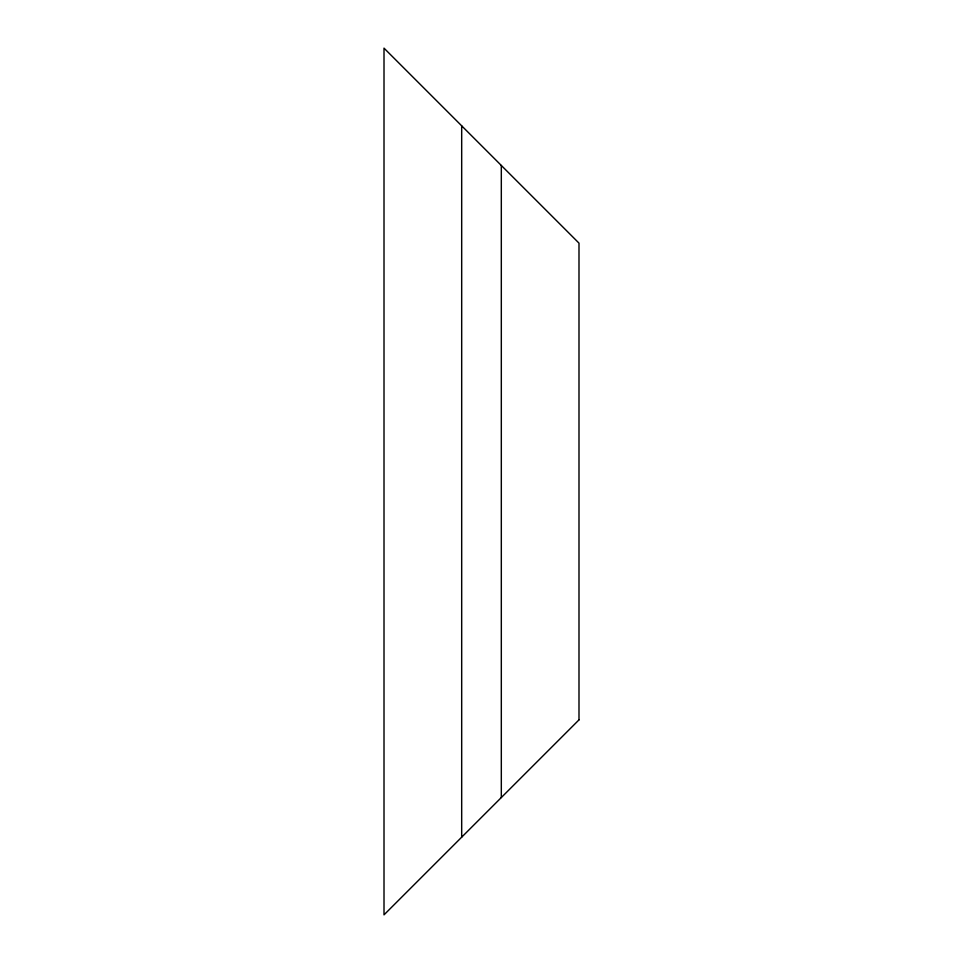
<?xml version="1.0" encoding="UTF-8"?>
<svg xmlns="http://www.w3.org/2000/svg" width="963" height="963" viewBox="0 0 963 963"><rect width="100%" height="100%" fill="white"/><g stroke="black" fill="none" stroke-linecap="round" stroke-linejoin="round"><path stroke-width="1.44" d="M501.314 165.455L501.314 797.545M461.686 125.828L461.686 837.172M578.992 719.867L384.008 914.85L384.008 48.15L578.992 243.133L578.992 719.867"/></g></svg>
